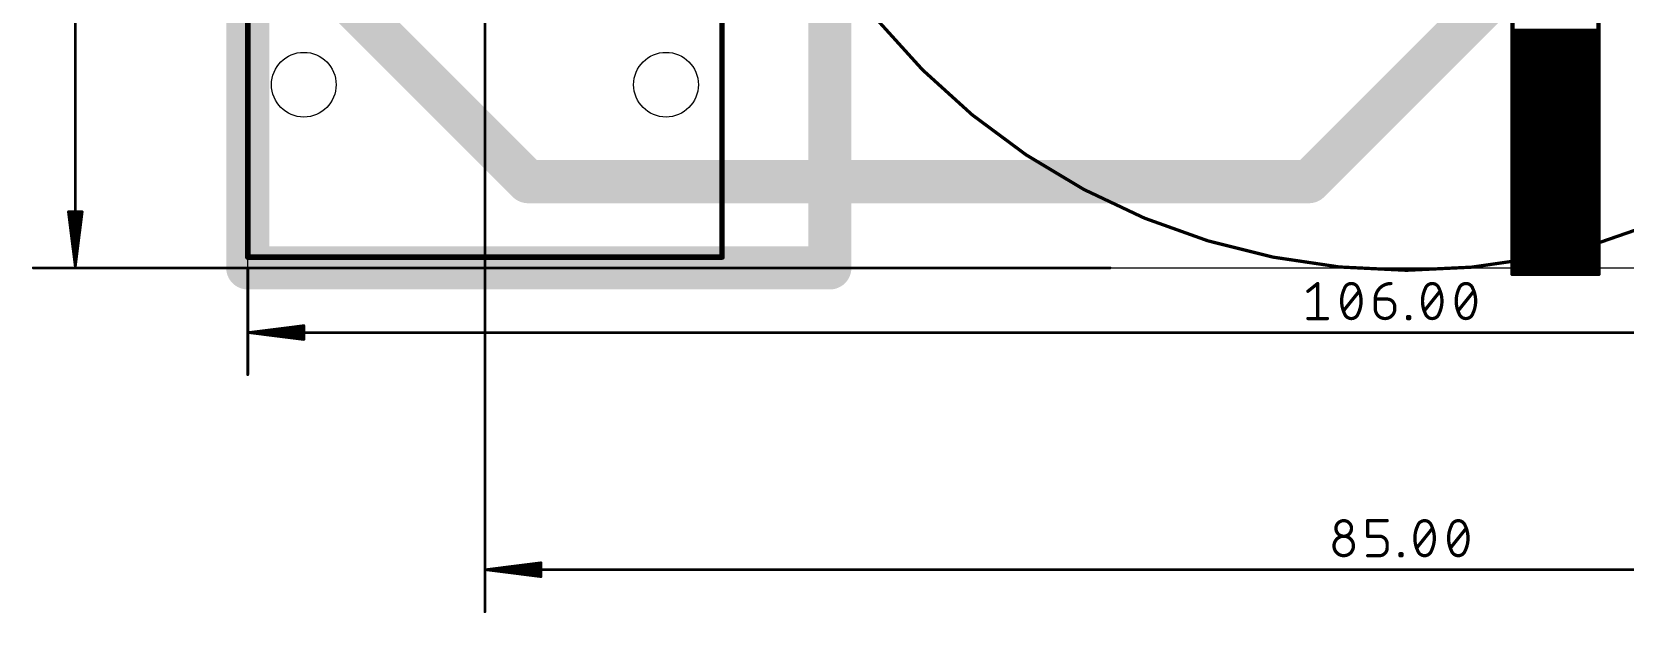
# Model space of a CAD drawing. Extents: x -32 to 85, y -7 to 73.
# Drawn here: x -32 to 41.9, y -7 to 19.9 of the extents above; entities that cross this region are included whole.
import ezdxf

# ---------------------------------------------------------------- set-up
doc = ezdxf.new("R2010")
doc.units = 0
for name, color, linetype in [('1', 12, 'CONTINUOUS'), ('16', 132, 'CONTINUOUS'), ('20', 31, 'CONTINUOUS'), ('21', 253, 'CONTINUOUS'), ('22', 253, 'CONTINUOUS')]:
    doc.layers.add(name, color=color, linetype=linetype)

msp = doc.modelspace()

# ---------------------------------------------------------------- linework, layer by layer
at = {"layer": '1'}
for points, const_width in [([(-22, 72), (-22, 9)], 2), ([(5, 9), (5, 72)], 2), ([(-30, 71.935), (-30, 9.065)], 0.13), ([(-11, 22), (-11, -6.95)], 0.13), ([(-30, 9.065), (-30.3192, 11.6)], 0.13), ([(-30.3192, 11.6), (-29.6808, 11.6)], 0.13), ([(-30, 9.065), (-30.26, 11.6)], 0.13), ([(-30, 9.065), (-30.13, 11.6)], 0.13), ([(-29.6808, 11.6), (-30, 9.065)], 0.13), ([(-29.87, 11.6), (-30, 9.065)], 0.13), ([(-29.74, 11.6), (-30, 9.065)], 0.13), ([(-22, 9), (5, 9)], 2), ([(18, 9), (-31.95, 9)], 0.13), ([(-22, 9), (-22, 4.05)], 0.13), ([(27.1756, 7.9151), (27.6271, 8.2763)], 0.1524), ([(27.6271, 8.2763), (27.6271, 6.6507)], 0.1524), ([(28.829, 7.0119), (29.5515, 7.9151)], 0.1524), ([(30.3018, 7.5538), (30.8437, 7.5538)], 0.1524), ([(30.3018, 7.1023), (30.3018, 7.5538)], 0.1524), ([(32.5805, 7.0119), (33.303, 7.9151)], 0.1524), ([(34.1436, 7.0119), (34.8661, 7.9151)], 0.1524), ([(27.1756, 6.6507), (28.0787, 6.6507)], 0.1524), ([(31.2049, 7.1926), (31.2049, 7.1023)], 0.1524), ([(31.8024, 6.6507), (31.8024, 6.741)], 0.1524), ([(31.8024, 6.741), (31.8927, 6.741)], 0.1524), ([(31.8927, 6.6507), (31.8024, 6.6507)], 0.1524), ([(31.8927, 6.741), (31.8927, 6.6507)], 0.1524), ([(-21.935, 6), (-19.4, 6.3192)], 0.13), ([(-21.935, 6), (-19.4, 6.26)], 0.13), ([(-21.935, 6), (-19.4, 6.13)], 0.13), ([(-21.935, 6), (83.935, 6)], 0.13), ([(-19.4, 5.6808), (-21.935, 6)], 0.13), ([(-19.4, 5.87), (-21.935, 6)], 0.13), ([(-19.4, 5.74), (-21.935, 6)], 0.13), ([(-19.4, 6.3192), (-19.4, 5.6808)], 0.13), ([(29.9483, -3.4462), (29.9483, -2.7237)], 0.1524), ([(29.9483, -2.7237), (30.8514, -2.7237)], 0.1524), ([(30.4902, -3.4462), (29.9483, -3.4462)], 0.1524), ([(32.227, -3.9881), (32.9495, -3.0849)], 0.1524), ([(33.7901, -3.9881), (34.5126, -3.0849)], 0.1524), ([(29.9483, -4.3493), (30.4902, -4.3493)], 0.1524), ([(30.8514, -3.9881), (30.8514, -3.8074)], 0.1524), ([(31.4489, -4.3493), (31.4489, -4.259)], 0.1524), ([(31.4489, -4.259), (31.5392, -4.259)], 0.1524), ([(31.5392, -4.3493), (31.4489, -4.3493)], 0.1524), ([(31.5392, -4.259), (31.5392, -4.3493)], 0.1524), ([(-10.935, -5), (-8.4, -4.6808)], 0.13), ([(-10.935, -5), (-8.4, -4.74)], 0.13), ([(-10.935, -5), (-8.4, -4.87)], 0.13), ([(73.935, -5), (-10.935, -5)], 0.13), ([(-8.4, -5.3192), (-10.935, -5)], 0.13), ([(-8.4, -5.13), (-10.935, -5)], 0.13), ([(-8.4, -5.26), (-10.935, -5)], 0.13), ([(-8.4, -4.6808), (-8.4, -5.3192)], 0.13)]:
    msp.add_lwpolyline(points, dxfattribs=dict(at, const_width=const_width))
for points, const_width in [([(-30.287, 11.6041, 1), (-30.3515, 11.5959)], 0.065), ([(-30.3192, 11.6325, 1), (-30.3192, 11.5675)], 0.065), ([(-30.2277, 11.6033, 1), (-30.2923, 11.5967)], 0.065), ([(-30.0975, 11.6017, 1), (-30.1625, 11.5983)], 0.065), ([(-29.8375, 11.5983, 1), (-29.9025, 11.6017)], 0.065), ([(-29.7077, 11.5967, 1), (-29.7723, 11.6033)], 0.065), ([(-29.6485, 11.5959, 1), (-29.713, 11.6041)], 0.065), ([(-29.6808, 11.5675, 1), (-29.6808, 11.6325)], 0.065), ([(-22, 9.5, 1), (-22, 8.5)], 1), ([(5, 8.5, 1), (5, 9.5)], 1), ([(-31.95, 9.0325, 1), (-31.95, 8.9675)], 0.065), ([(-30.0322, 9.0691, 1), (-29.9678, 9.0609)], 0.065), ([(-30.0323, 9.0683, 1), (-29.9677, 9.0617)], 0.065), ([(-30.0325, 9.0633, 1), (-29.9675, 9.0667)], 0.065), ([(-30.0325, 9.0667, 1), (-29.9675, 9.0633)], 0.065), ([(-30.0325, 9.065, 1), (-29.9675, 9.065)], 0.065), ([(-30.0323, 9.0617, 1), (-29.9677, 9.0683)], 0.065), ([(-30.0322, 9.0609, 1), (-29.9678, 9.0691)], 0.065), ([(-22.5, 9, 1), (-21.5, 9)], 1), ([(-21.9675, 9, 1), (-22.0325, 9)], 0.065), ([(4.5, 9, 1), (5.5, 9)], 1), ([(18, 8.9675, 1), (18, 9.0325)], 0.065), ([(27.6652, 8.2763, 1), (27.589, 8.2763)], 0.0762), ([(27.6509, 8.2465, 1), (27.6033, 8.3061)], 0.0762), ([(29.1903, 8.2763, 0.3205), (28.8742, 8.0505)], 0.1524), ([(29.5064, 8.0505, 0.3205), (29.1903, 8.2763)], 0.1524), ([(29.1903, 8.3144, 1), (29.1903, 8.2382)], 0.0762), ([(29.1903, 8.2382, 1), (29.1903, 8.3144)], 0.0762), ([(31.0243, 8.2763, 0.4142), (30.3018, 7.5538)], 0.1524), ([(31.0243, 8.2382, 1), (31.0243, 8.3144)], 0.0762), ([(32.9418, 8.2763, 0.3205), (32.6257, 8.0505)], 0.1524), ([(33.2579, 8.0505, 0.3205), (32.9418, 8.2763)], 0.1524), ([(32.9418, 8.3144, 1), (32.9418, 8.2382)], 0.0762), ([(32.9418, 8.2382, 1), (32.9418, 8.3144)], 0.0762), ([(34.5049, 8.2763, 0.3205), (34.1888, 8.0505)], 0.1524), ([(34.821, 8.0505, 0.3205), (34.5049, 8.2763)], 0.1524), ([(34.5049, 8.3144, 1), (34.5049, 8.2382)], 0.0762), ([(34.5049, 8.2382, 1), (34.5049, 8.3144)], 0.0762), ([(27.1518, 7.9448, 1), (27.1994, 7.8853)], 0.0762), ([(28.8742, 8.0505, 0.1139), (28.7387, 7.4635)], 0.1524), ([(28.7387, 7.4635, 0.1139), (28.8742, 6.8765)], 0.1524), ([(28.7768, 7.4635, 1), (28.7006, 7.4635)], 0.0762), ([(28.7006, 7.4635, 1), (28.7768, 7.4635)], 0.0762), ([(28.8381, 8.0629, 1), (28.9102, 8.0382)], 0.0762), ([(28.9084, 8.0338, 1), (28.8399, 8.0672)], 0.0762), ([(29.5406, 8.0672, 1), (29.4721, 8.0338)], 0.0762), ([(29.6418, 7.4635, 0.1139), (29.5064, 8.0505)], 0.1524), ([(29.5064, 6.8765, 0.1139), (29.6418, 7.4635)], 0.1524), ([(29.4703, 8.0382, 1), (29.5424, 8.0629)], 0.0762), ([(29.5813, 7.8913, 1), (29.5218, 7.9389)], 0.0762), ([(29.6799, 7.4635, 1), (29.6037, 7.4635)], 0.0762), ([(29.6037, 7.4635, 1), (29.6799, 7.4635)], 0.0762), ([(30.3018, 7.5919, 1), (30.3018, 7.5157)], 0.0762), ([(30.3399, 7.5538, 1), (30.2637, 7.5538)], 0.0762), ([(30.2637, 7.5538, 1), (30.3399, 7.5538)], 0.0762), ([(31.2049, 7.1926, 0.4142), (30.8437, 7.5538)], 0.1524), ([(30.8437, 7.5919, 1), (30.8437, 7.5157)], 0.0762), ([(30.8437, 7.5157, 1), (30.8437, 7.5919)], 0.0762), ([(32.6257, 8.0505, 0.1139), (32.4902, 7.4635)], 0.1524), ([(32.4902, 7.4635, 0.1139), (32.6257, 6.8765)], 0.1524), ([(32.5283, 7.4635, 1), (32.4521, 7.4635)], 0.0762), ([(32.4521, 7.4635, 1), (32.5283, 7.4635)], 0.0762), ([(32.5896, 8.0629, 1), (32.6617, 8.0382)], 0.0762), ([(32.6599, 8.0338, 1), (32.5914, 8.0672)], 0.0762), ([(33.2921, 8.0672, 1), (33.2236, 8.0338)], 0.0762), ([(33.3933, 7.4635, 0.1139), (33.2579, 8.0505)], 0.1524), ([(33.2579, 6.8765, 0.1139), (33.3933, 7.4635)], 0.1524), ([(33.2218, 8.0382, 1), (33.2939, 8.0629)], 0.0762), ([(33.3328, 7.8913, 1), (33.2733, 7.9389)], 0.0762), ([(33.4314, 7.4635, 1), (33.3552, 7.4635)], 0.0762), ([(33.3552, 7.4635, 1), (33.4314, 7.4635)], 0.0762), ([(34.1888, 8.0505, 0.1139), (34.0533, 7.4635)], 0.1524), ([(34.0533, 7.4635, 0.1139), (34.1888, 6.8765)], 0.1524), ([(34.0914, 7.4635, 1), (34.0152, 7.4635)], 0.0762), ([(34.0152, 7.4635, 1), (34.0914, 7.4635)], 0.0762), ([(34.1528, 8.0629, 1), (34.2248, 8.0382)], 0.0762), ([(34.223, 8.0338, 1), (34.1545, 8.0672)], 0.0762), ([(34.8552, 8.0672, 1), (34.7867, 8.0338)], 0.0762), ([(34.9564, 7.4635, 0.1139), (34.821, 8.0505)], 0.1524), ([(34.821, 6.8765, 0.1139), (34.9564, 7.4635)], 0.1524), ([(34.7849, 8.0382, 1), (34.857, 8.0629)], 0.0762), ([(34.8959, 7.8913, 1), (34.8364, 7.9389)], 0.0762), ([(34.9945, 7.4635, 1), (34.9183, 7.4635)], 0.0762), ([(34.9183, 7.4635, 1), (34.9945, 7.4635)], 0.0762), ([(27.1756, 6.6888, 1), (27.1756, 6.6126)], 0.0762), ([(27.589, 6.6507, 1), (27.6652, 6.6507)], 0.0762), ([(28.0787, 6.6126, 1), (28.0787, 6.6888)], 0.0762), ([(28.7993, 7.0357, 1), (28.8588, 6.9881)], 0.0762), ([(28.9102, 6.8888, 1), (28.8381, 6.8641)], 0.0762), ([(28.8742, 6.8765, 0.3205), (29.1903, 6.6507)], 0.1524), ([(28.8399, 6.8598, 1), (28.9084, 6.8932)], 0.0762), ([(29.1903, 6.6507, 0.3205), (29.5064, 6.8765)], 0.1524), ([(29.1903, 6.6888, 1), (29.1903, 6.6126)], 0.0762), ([(29.1903, 6.6126, 1), (29.1903, 6.6888)], 0.0762), ([(29.4721, 6.8932, 1), (29.5406, 6.8598)], 0.0762), ([(29.5424, 6.8641, 1), (29.4703, 6.8888)], 0.0762), ([(30.3018, 7.1023, 1), (31.2049, 7.1023)], 0.1524), ([(30.3399, 7.1023, 1), (30.2637, 7.1023)], 0.0762), ([(30.2637, 7.1023, 1), (30.3399, 7.1023)], 0.0762), ([(31.243, 7.1926, 1), (31.1668, 7.1926)], 0.0762), ([(31.1668, 7.1926, 1), (31.243, 7.1926)], 0.0762), ([(31.243, 7.1023, 1), (31.1668, 7.1023)], 0.0762), ([(31.1668, 7.1023, 1), (31.243, 7.1023)], 0.0762), ([(31.8405, 6.741, 1), (31.7643, 6.741)], 0.0762), ([(31.8024, 6.7791, 1), (31.8024, 6.7029)], 0.0762), ([(31.8024, 6.6888, 1), (31.8024, 6.6126)], 0.0762), ([(31.7643, 6.6507, 1), (31.8405, 6.6507)], 0.0762), ([(31.9308, 6.741, 1), (31.8546, 6.741)], 0.0762), ([(31.8546, 6.6507, 1), (31.9308, 6.6507)], 0.0762), ([(31.8927, 6.7029, 1), (31.8927, 6.7791)], 0.0762), ([(31.8927, 6.6126, 1), (31.8927, 6.6888)], 0.0762), ([(32.5508, 7.0357, 1), (32.6103, 6.9881)], 0.0762), ([(32.6617, 6.8888, 1), (32.5896, 6.8641)], 0.0762), ([(32.6257, 6.8765, 0.3205), (32.9418, 6.6507)], 0.1524), ([(32.5914, 6.8598, 1), (32.6599, 6.8932)], 0.0762), ([(32.9418, 6.6507, 0.3205), (33.2579, 6.8765)], 0.1524), ([(32.9418, 6.6888, 1), (32.9418, 6.6126)], 0.0762), ([(32.9418, 6.6126, 1), (32.9418, 6.6888)], 0.0762), ([(33.2236, 6.8932, 1), (33.2921, 6.8598)], 0.0762), ([(33.2939, 6.8641, 1), (33.2218, 6.8888)], 0.0762), ([(34.1139, 7.0357, 1), (34.1734, 6.9881)], 0.0762), ([(34.1888, 6.8765, 0.3205), (34.5049, 6.6507)], 0.1524), ([(34.2248, 6.8888, 1), (34.1528, 6.8641)], 0.0762), ([(34.1545, 6.8598, 1), (34.223, 6.8932)], 0.0762), ([(34.5049, 6.6507, 0.3205), (34.821, 6.8765)], 0.1524), ([(34.5049, 6.6888, 1), (34.5049, 6.6126)], 0.0762), ([(34.5049, 6.6126, 1), (34.5049, 6.6888)], 0.0762), ([(34.7867, 6.8932, 1), (34.8552, 6.8598)], 0.0762), ([(34.857, 6.8641, 1), (34.7849, 6.8888)], 0.0762), ([(-21.935, 6.0325, 1), (-21.935, 5.9675)], 0.065), ([(-21.9309, 6.0322, 1), (-21.9391, 5.9678)], 0.065), ([(-21.9367, 6.0325, 1), (-21.9333, 5.9675)], 0.065), ([(-21.9333, 6.0325, 1), (-21.9367, 5.9675)], 0.065), ([(-21.9317, 6.0323, 1), (-21.9383, 5.9677)], 0.065), ([(-21.9383, 6.0323, 1), (-21.9317, 5.9677)], 0.065), ([(-21.9391, 6.0322, 1), (-21.9309, 5.9678)], 0.065), ([(-19.3675, 6.3192, 1), (-19.4325, 6.3192)], 0.065), ([(-19.3959, 6.287, 1), (-19.4041, 6.3515)], 0.065), ([(-19.3967, 6.2277, 1), (-19.4033, 6.2923)], 0.065), ([(-19.3983, 6.0975, 1), (-19.4017, 6.1625)], 0.065), ([(-19.4017, 5.8375, 1), (-19.3983, 5.9025)], 0.065), ([(-19.4325, 5.6808, 1), (-19.3675, 5.6808)], 0.065), ([(-19.4041, 5.6485, 1), (-19.3959, 5.713)], 0.065), ([(-19.4033, 5.7077, 1), (-19.3967, 5.7723)], 0.065), ([(-22.0325, 4.05, 1), (-21.9675, 4.05)], 0.065), ([(29.198, -3.0849, 1), (28.4755, -3.0849)], 0.1524), ([(29.9864, -2.7237, 1), (29.9102, -2.7237)], 0.0762), ([(29.9483, -2.6856, 1), (29.9483, -2.7618)], 0.0762), ([(30.8514, -2.7618, 1), (30.8514, -2.6856)], 0.0762), ([(32.2722, -2.9495, 0.1139), (32.1367, -3.5365)], 0.1524), ([(32.2361, -2.9371, 1), (32.3082, -2.9618)], 0.0762), ([(32.5882, -2.7237, 0.3205), (32.2722, -2.9495)], 0.1524), ([(32.3064, -2.9662, 1), (32.2379, -2.9328)], 0.0762), ([(32.9043, -2.9495, 0.3205), (32.5882, -2.7237)], 0.1524), ([(32.5882, -2.6856, 1), (32.5882, -2.7618)], 0.0762), ([(32.5882, -2.7618, 1), (32.5882, -2.6856)], 0.0762), ([(33.0398, -3.5365, 0.1139), (32.9043, -2.9495)], 0.1524), ([(32.9386, -2.9328, 1), (32.8701, -2.9662)], 0.0762), ([(32.8683, -2.9618, 1), (32.9404, -2.9371)], 0.0762), ([(33.8353, -2.9495, 0.1139), (33.6998, -3.5365)], 0.1524), ([(33.7992, -2.9371, 1), (33.8713, -2.9618)], 0.0762), ([(34.1514, -2.7237, 0.3205), (33.8353, -2.9495)], 0.1524), ([(33.8695, -2.9662, 1), (33.801, -2.9328)], 0.0762), ([(34.4675, -2.9495, 0.3205), (34.1514, -2.7237)], 0.1524), ([(34.1514, -2.6856, 1), (34.1514, -2.7618)], 0.0762), ([(34.1514, -2.7618, 1), (34.1514, -2.6856)], 0.0762), ([(34.5017, -2.9328, 1), (34.4332, -2.9662)], 0.0762), ([(34.6029, -3.5365, 0.1139), (34.4675, -2.9495)], 0.1524), ([(34.4314, -2.9618, 1), (34.5035, -2.9371)], 0.0762), ([(29.2883, -3.8977, 1), (28.3852, -3.8977)], 0.1524), ([(28.4755, -3.0849, 1), (29.198, -3.0849)], 0.1524), ([(28.5136, -3.0849, 1), (28.4374, -3.0849)], 0.0762), ([(28.4374, -3.0849, 1), (28.5136, -3.0849)], 0.0762), ([(29.2361, -3.0849, 1), (29.1599, -3.0849)], 0.0762), ([(29.1599, -3.0849, 1), (29.2361, -3.0849)], 0.0762), ([(29.9483, -3.4081, 1), (29.9483, -3.4843)], 0.0762), ([(29.9102, -3.4462, 1), (29.9864, -3.4462)], 0.0762), ([(30.8514, -3.8074, 0.4142), (30.4902, -3.4462)], 0.1524), ([(30.4902, -3.4081, 1), (30.4902, -3.4843)], 0.0762), ([(30.4902, -3.4843, 1), (30.4902, -3.4081)], 0.0762), ([(32.1367, -3.5365, 0.1139), (32.2722, -4.1235)], 0.1524), ([(32.1748, -3.5365, 1), (32.0986, -3.5365)], 0.0762), ([(32.0986, -3.5365, 1), (32.1748, -3.5365)], 0.0762), ([(32.9043, -4.1235, 0.1139), (33.0398, -3.5365)], 0.1524), ([(32.9792, -3.1087, 1), (32.9197, -3.0611)], 0.0762), ([(33.0779, -3.5365, 1), (33.0017, -3.5365)], 0.0762), ([(33.0017, -3.5365, 1), (33.0779, -3.5365)], 0.0762), ([(33.6998, -3.5365, 0.1139), (33.8353, -4.1235)], 0.1524), ([(33.7379, -3.5365, 1), (33.6617, -3.5365)], 0.0762), ([(33.6617, -3.5365, 1), (33.7379, -3.5365)], 0.0762), ([(34.4675, -4.1235, 0.1139), (34.6029, -3.5365)], 0.1524), ([(34.5424, -3.1087, 1), (34.4829, -3.0611)], 0.0762), ([(34.641, -3.5365, 1), (34.5648, -3.5365)], 0.0762), ([(34.5648, -3.5365, 1), (34.641, -3.5365)], 0.0762), ([(28.3852, -3.8977, 1), (29.2883, -3.8977)], 0.1524), ([(28.4233, -3.8977, 1), (28.3471, -3.8977)], 0.0762), ([(28.3471, -3.8977, 1), (28.4233, -3.8977)], 0.0762), ([(29.3264, -3.8977, 1), (29.2502, -3.8977)], 0.0762), ([(29.2502, -3.8977, 1), (29.3264, -3.8977)], 0.0762), ([(29.9483, -4.3112, 1), (29.9483, -4.3874)], 0.0762), ([(30.4902, -4.3493, 0.4142), (30.8514, -3.9881)], 0.1524), ([(30.4902, -4.3112, 1), (30.4902, -4.3874)], 0.0762), ([(30.4902, -4.3874, 1), (30.4902, -4.3112)], 0.0762), ([(30.8895, -3.8074, 1), (30.8133, -3.8074)], 0.0762), ([(30.8133, -3.8074, 1), (30.8895, -3.8074)], 0.0762), ([(30.8895, -3.9881, 1), (30.8133, -3.9881)], 0.0762), ([(30.8133, -3.9881, 1), (30.8895, -3.9881)], 0.0762), ([(31.487, -4.259, 1), (31.4108, -4.259)], 0.0762), ([(31.4489, -4.2209, 1), (31.4489, -4.2971)], 0.0762), ([(31.4489, -4.3112, 1), (31.4489, -4.3874)], 0.0762), ([(31.4108, -4.3493, 1), (31.487, -4.3493)], 0.0762), ([(31.5773, -4.259, 1), (31.5011, -4.259)], 0.0762), ([(31.5011, -4.3493, 1), (31.5773, -4.3493)], 0.0762), ([(31.5392, -4.2971, 1), (31.5392, -4.2209)], 0.0762), ([(31.5392, -4.3874, 1), (31.5392, -4.3112)], 0.0762), ([(32.1972, -3.9643, 1), (32.2568, -4.0119)], 0.0762), ([(32.3082, -4.1112, 1), (32.2361, -4.1359)], 0.0762), ([(32.2722, -4.1235, 0.3205), (32.5882, -4.3493)], 0.1524), ([(32.2379, -4.1402, 1), (32.3064, -4.1068)], 0.0762), ([(32.5882, -4.3493, 0.3205), (32.9043, -4.1235)], 0.1524), ([(32.5882, -4.3112, 1), (32.5882, -4.3874)], 0.0762), ([(32.5882, -4.3874, 1), (32.5882, -4.3112)], 0.0762), ([(32.8701, -4.1068, 1), (32.9386, -4.1402)], 0.0762), ([(32.9404, -4.1359, 1), (32.8683, -4.1112)], 0.0762), ([(33.7604, -3.9643, 1), (33.8199, -4.0119)], 0.0762), ([(33.8713, -4.1112, 1), (33.7992, -4.1359)], 0.0762), ([(33.8353, -4.1235, 0.3205), (34.1514, -4.3493)], 0.1524), ([(33.801, -4.1402, 1), (33.8695, -4.1068)], 0.0762), ([(34.1514, -4.3493, 0.3205), (34.4675, -4.1235)], 0.1524), ([(34.1514, -4.3112, 1), (34.1514, -4.3874)], 0.0762), ([(34.1514, -4.3874, 1), (34.1514, -4.3112)], 0.0762), ([(34.4332, -4.1068, 1), (34.5017, -4.1402)], 0.0762), ([(34.5035, -4.1359, 1), (34.4314, -4.1112)], 0.0762), ([(-10.935, -4.9675, 1), (-10.935, -5.0325)], 0.065), ([(-10.9309, -4.9678, 1), (-10.9391, -5.0322)], 0.065), ([(-10.9367, -4.9675, 1), (-10.9333, -5.0325)], 0.065), ([(-10.9333, -4.9675, 1), (-10.9367, -5.0325)], 0.065), ([(-10.9317, -4.9677, 1), (-10.9383, -5.0323)], 0.065), ([(-10.9383, -4.9677, 1), (-10.9317, -5.0323)], 0.065), ([(-10.9391, -4.9678, 1), (-10.9309, -5.0322)], 0.065), ([(-8.3675, -4.6808, 1), (-8.4325, -4.6808)], 0.065), ([(-8.3959, -4.713, 1), (-8.4041, -4.6485)], 0.065), ([(-8.3967, -4.7723, 1), (-8.4033, -4.7077)], 0.065), ([(-8.3983, -4.9025, 1), (-8.4017, -4.8375)], 0.065), ([(-8.4017, -5.1625, 1), (-8.3983, -5.0975)], 0.065), ([(-8.4325, -5.3192, 1), (-8.3675, -5.3192)], 0.065), ([(-8.4041, -5.3515, 1), (-8.3959, -5.287)], 0.065), ([(-8.4033, -5.2923, 1), (-8.3967, -5.2277)], 0.065), ([(-11.0325, -6.95, 1), (-10.9675, -6.95)], 0.065)]:
    msp.add_lwpolyline(points, format="xyb", dxfattribs=dict(at, const_width=const_width))
at = {"layer": '16', "const_width": 2}
for points in [[(-19.5442, 23.5442), (-9, 13)], [(27.224, 13), (35.814, 21.59)], [(-9, 13), (27.224, 13)]]:
    msp.add_lwpolyline(points, dxfattribs=at)
at = {"layer": '16', "const_width": 1}
for points in [[(-9, 13.5, 1), (-9, 12.5)], [(-9.3536, 12.6464, 1), (-8.6464, 13.3536)], [(26.8704, 13.3536, 1), (27.5776, 12.6464)], [(27.224, 12.5, 1), (27.224, 13.5)]]:
    msp.add_lwpolyline(points, format="xyb", dxfattribs=at)
at = {"layer": '20'}
for q in [(-22, 72), (85, 9)]:
    msp.add_line((-22, 9), q, dxfattribs=at)
for centre in [(-19.4, 17.5), (-2.6, 17.5)]:
    msp.add_circle(centre, 1.5, dxfattribs=at)
at = {"layer": '21'}
for points, const_width in [([(31.75, 8.89, 1), (31.75, 72.39, 1), (31.75, 8.89)], 0.1524), ([(36.66, 20.05, 1), (36.66, 19.95)], 0.1), ([(40.66, 19.95, 1), (40.66, 20.05)], 0.1), ([(36.66, 19.85, 1), (36.66, 19.75)], 0.1), ([(36.66, 19.65, 1), (36.66, 19.55)], 0.1), ([(36.66, 19.45, 1), (36.66, 19.35)], 0.1), ([(36.66, 19.25, 1), (36.66, 19.15)], 0.1), ([(40.66, 19.75, 1), (40.66, 19.85)], 0.1), ([(40.66, 19.55, 1), (40.66, 19.65)], 0.1), ([(40.66, 19.35, 1), (40.66, 19.45)], 0.1), ([(40.66, 19.15, 1), (40.66, 19.25)], 0.1), ([(36.66, 19.05, 1), (36.66, 18.95)], 0.1), ([(36.66, 18.85, 1), (36.66, 18.75)], 0.1), ([(36.66, 18.65, 1), (36.66, 18.55)], 0.1), ([(36.66, 18.45, 1), (36.66, 18.35)], 0.1), ([(40.66, 18.95, 1), (40.66, 19.05)], 0.1), ([(40.66, 18.75, 1), (40.66, 18.85)], 0.1), ([(40.66, 18.55, 1), (40.66, 18.65)], 0.1), ([(40.66, 18.35, 1), (40.66, 18.45)], 0.1), ([(36.66, 18.25, 1), (36.66, 18.15)], 0.1), ([(36.66, 18.05, 1), (36.66, 17.95)], 0.1), ([(36.66, 17.85, 1), (36.66, 17.75)], 0.1), ([(40.66, 18.15, 1), (40.66, 18.25)], 0.1), ([(40.66, 17.95, 1), (40.66, 18.05)], 0.1), ([(40.66, 17.75, 1), (40.66, 17.85)], 0.1), ([(36.66, 17.65, 1), (36.66, 17.55)], 0.1), ([(36.66, 17.45, 1), (36.66, 17.35)], 0.1), ([(36.66, 17.25, 1), (36.66, 17.15)], 0.1), ([(36.66, 17.05, 1), (36.66, 16.95)], 0.1), ([(40.66, 17.55, 1), (40.66, 17.65)], 0.1), ([(40.66, 17.35, 1), (40.66, 17.45)], 0.1), ([(40.66, 17.15, 1), (40.66, 17.25)], 0.1), ([(40.66, 16.95, 1), (40.66, 17.05)], 0.1), ([(36.66, 16.85, 1), (36.66, 16.75)], 0.1), ([(36.66, 16.65, 1), (36.66, 16.55)], 0.1), ([(36.66, 16.45, 1), (36.66, 16.35)], 0.1), ([(36.66, 16.25, 1), (36.66, 16.15)], 0.1), ([(40.66, 16.75, 1), (40.66, 16.85)], 0.1), ([(40.66, 16.55, 1), (40.66, 16.65)], 0.1), ([(40.66, 16.35, 1), (40.66, 16.45)], 0.1), ([(40.66, 16.15, 1), (40.66, 16.25)], 0.1), ([(36.66, 16.05, 1), (36.66, 15.95)], 0.1), ([(36.66, 15.85, 1), (36.66, 15.75)], 0.1), ([(36.66, 15.65, 1), (36.66, 15.55)], 0.1), ([(40.66, 15.95, 1), (40.66, 16.05)], 0.1), ([(40.66, 15.75, 1), (40.66, 15.85)], 0.1), ([(40.66, 15.55, 1), (40.66, 15.65)], 0.1), ([(36.66, 15.45, 1), (36.66, 15.35)], 0.1), ([(36.66, 15.25, 1), (36.66, 15.15)], 0.1), ([(36.66, 15.05, 1), (36.66, 14.95)], 0.1), ([(36.66, 14.85, 1), (36.66, 14.75)], 0.1), ([(40.66, 15.35, 1), (40.66, 15.45)], 0.1), ([(40.66, 15.15, 1), (40.66, 15.25)], 0.1), ([(40.66, 14.95, 1), (40.66, 15.05)], 0.1), ([(40.66, 14.75, 1), (40.66, 14.85)], 0.1), ([(36.66, 14.65, 1), (36.66, 14.55)], 0.1), ([(36.66, 14.45, 1), (36.66, 14.35)], 0.1), ([(36.66, 14.25, 1), (36.66, 14.15)], 0.1), ([(36.66, 14.05, 1), (36.66, 13.95)], 0.1), ([(40.66, 14.55, 1), (40.66, 14.65)], 0.1), ([(40.66, 14.35, 1), (40.66, 14.45)], 0.1), ([(40.66, 14.15, 1), (40.66, 14.25)], 0.1), ([(40.66, 13.95, 1), (40.66, 14.05)], 0.1), ([(36.66, 13.85, 1), (36.66, 13.75)], 0.1), ([(36.66, 13.65, 1), (36.66, 13.55)], 0.1), ([(36.66, 13.45, 1), (36.66, 13.35)], 0.1), ([(40.66, 13.75, 1), (40.66, 13.85)], 0.1), ([(40.66, 13.55, 1), (40.66, 13.65)], 0.1), ([(40.66, 13.35, 1), (40.66, 13.45)], 0.1), ([(36.66, 13.25, 1), (36.66, 13.15)], 0.1), ([(36.66, 13.05, 1), (36.66, 12.95)], 0.1), ([(36.66, 12.85, 1), (36.66, 12.75)], 0.1), ([(36.66, 12.65, 1), (36.66, 12.55)], 0.1), ([(40.66, 13.15, 1), (40.66, 13.25)], 0.1), ([(40.66, 12.95, 1), (40.66, 13.05)], 0.1), ([(40.66, 12.75, 1), (40.66, 12.85)], 0.1), ([(40.66, 12.55, 1), (40.66, 12.65)], 0.1), ([(36.66, 12.45, 1), (36.66, 12.35)], 0.1), ([(36.66, 12.25, 1), (36.66, 12.15)], 0.1), ([(36.66, 12.05, 1), (36.66, 11.95)], 0.1), ([(36.66, 11.85, 1), (36.66, 11.75)], 0.1), ([(40.66, 12.35, 1), (40.66, 12.45)], 0.1), ([(40.66, 12.15, 1), (40.66, 12.25)], 0.1), ([(40.66, 11.95, 1), (40.66, 12.05)], 0.1), ([(40.66, 11.75, 1), (40.66, 11.85)], 0.1), ([(36.66, 11.65, 1), (36.66, 11.55)], 0.1), ([(36.66, 11.45, 1), (36.66, 11.35)], 0.1), ([(36.66, 11.25, 1), (36.66, 11.15)], 0.1), ([(36.66, 11.05, 1), (36.66, 10.95)], 0.1), ([(40.66, 11.55, 1), (40.66, 11.65)], 0.1), ([(40.66, 11.35, 1), (40.66, 11.45)], 0.1), ([(40.66, 11.15, 1), (40.66, 11.25)], 0.1), ([(40.66, 10.95, 1), (40.66, 11.05)], 0.1), ([(36.66, 10.85, 1), (36.66, 10.75)], 0.1), ([(36.66, 10.65, 1), (36.66, 10.55)], 0.1), ([(36.66, 10.45, 1), (36.66, 10.35)], 0.1), ([(40.66, 10.75, 1), (40.66, 10.85)], 0.1), ([(40.66, 10.55, 1), (40.66, 10.65)], 0.1), ([(40.66, 10.35, 1), (40.66, 10.45)], 0.1), ([(36.66, 10.25, 1), (36.66, 10.15)], 0.1), ([(36.66, 10.05, 1), (36.66, 9.95)], 0.1), ([(36.66, 9.85, 1), (36.66, 9.75)], 0.1), ([(36.66, 9.65, 1), (36.66, 9.55)], 0.1), ([(40.66, 10.15, 1), (40.66, 10.25)], 0.1), ([(40.66, 9.95, 1), (40.66, 10.05)], 0.1), ([(40.66, 9.75, 1), (40.66, 9.85)], 0.1), ([(40.66, 9.55, 1), (40.66, 9.65)], 0.1), ([(36.66, 9.45, 1), (36.66, 9.35)], 0.1), ([(36.66, 9.25, 1), (36.66, 9.15)], 0.1), ([(36.66, 9.05, 1), (36.66, 8.95)], 0.1), ([(36.66, 8.85, 1), (36.66, 8.75)], 0.1), ([(40.66, 9.35, 1), (40.66, 9.45)], 0.1), ([(40.66, 9.15, 1), (40.66, 9.25)], 0.1), ([(40.66, 8.95, 1), (40.66, 9.05)], 0.1), ([(40.66, 8.75, 1), (40.66, 8.85)], 0.1), ([(36.66, 8.769, 1), (36.66, 8.669)], 0.1), ([(36.61, 8.719, 1), (36.71, 8.719)], 0.1), ([(40.61, 8.719, 1), (40.71, 8.719)], 0.1), ([(40.66, 8.669, 1), (40.66, 8.769)], 0.1)]:
    msp.add_lwpolyline(points, format="xyb", dxfattribs=dict(at, const_width=const_width))
at = {"layer": '21', "const_width": 0.2}
for points in [[(36.66, 8.719), (36.66, 26.29)], [(40.66, 26.29), (40.66, 8.719)], [(36.66, 20), (40.66, 20)], [(36.66, 19.8), (40.66, 19.8)], [(36.66, 19.6), (40.66, 19.6)], [(36.66, 19.4), (40.66, 19.4)], [(36.66, 19.2), (40.66, 19.2)], [(36.66, 19), (40.66, 19)], [(36.66, 18.8), (40.66, 18.8)], [(36.66, 18.6), (40.66, 18.6)], [(36.66, 18.4), (40.66, 18.4)], [(36.66, 18.2), (40.66, 18.2)], [(36.66, 18), (40.66, 18)], [(36.66, 17.8), (40.66, 17.8)], [(36.66, 17.6), (40.66, 17.6)], [(36.66, 17.4), (40.66, 17.4)], [(36.66, 17.2), (40.66, 17.2)], [(36.66, 17), (40.66, 17)], [(36.66, 16.8), (40.66, 16.8)], [(36.66, 16.6), (40.66, 16.6)], [(36.66, 16.4), (40.66, 16.4)], [(36.66, 16.2), (40.66, 16.2)], [(36.66, 16), (40.66, 16)], [(36.66, 15.8), (40.66, 15.8)], [(36.66, 15.6), (40.66, 15.6)], [(36.66, 15.4), (40.66, 15.4)], [(36.66, 15.2), (40.66, 15.2)], [(36.66, 15), (40.66, 15)], [(36.66, 14.8), (40.66, 14.8)], [(36.66, 14.6), (40.66, 14.6)], [(36.66, 14.4), (40.66, 14.4)], [(36.66, 14.2), (40.66, 14.2)], [(36.66, 14), (40.66, 14)], [(36.66, 13.8), (40.66, 13.8)], [(36.66, 13.6), (40.66, 13.6)], [(36.66, 13.4), (40.66, 13.4)], [(36.66, 13.2), (40.66, 13.2)], [(36.66, 13), (40.66, 13)], [(36.66, 12.8), (40.66, 12.8)], [(36.66, 12.6), (40.66, 12.6)], [(36.66, 12.4), (40.66, 12.4)], [(36.66, 12.2), (40.66, 12.2)], [(36.66, 12), (40.66, 12)], [(36.66, 11.8), (40.66, 11.8)], [(36.66, 11.6), (40.66, 11.6)], [(36.66, 11.4), (40.66, 11.4)], [(36.66, 11.2), (40.66, 11.2)], [(36.66, 11), (40.66, 11)], [(36.66, 10.8), (40.66, 10.8)], [(36.66, 10.6), (40.66, 10.6)], [(36.66, 10.4), (40.66, 10.4)], [(36.66, 10.2), (40.66, 10.2)], [(36.66, 10), (40.66, 10)], [(36.66, 9.8), (40.66, 9.8)], [(36.66, 9.6), (40.66, 9.6)], [(36.66, 9.4), (40.66, 9.4)], [(36.66, 9.2), (40.66, 9.2)], [(36.66, 9), (40.66, 9)], [(36.66, 8.8), (40.66, 8.8)], [(40.66, 8.719), (36.66, 8.719)]]:
    msp.add_lwpolyline(points, dxfattribs=at)
at = {"layer": '22', "const_width": 0.254}
for points in [[(0, 9.5), (0, 32.5)], [(-22, 24.7), (-22, 9.5)], [(-22, 9.5), (0, 9.5)]]:
    msp.add_lwpolyline(points, dxfattribs=at)
at = {"layer": '22', "const_width": 0.127}
for points in [[(-22, 9.5635, 1), (-22, 9.4365)], [(0, 9.4365, 1), (0, 9.5635)], [(-22.0635, 9.5, 1), (-21.9365, 9.5)], [(-0.0635, 9.5, 1), (0.0635, 9.5)]]:
    msp.add_lwpolyline(points, format="xyb", dxfattribs=at)

doc.saveas('drawing.dxf')
